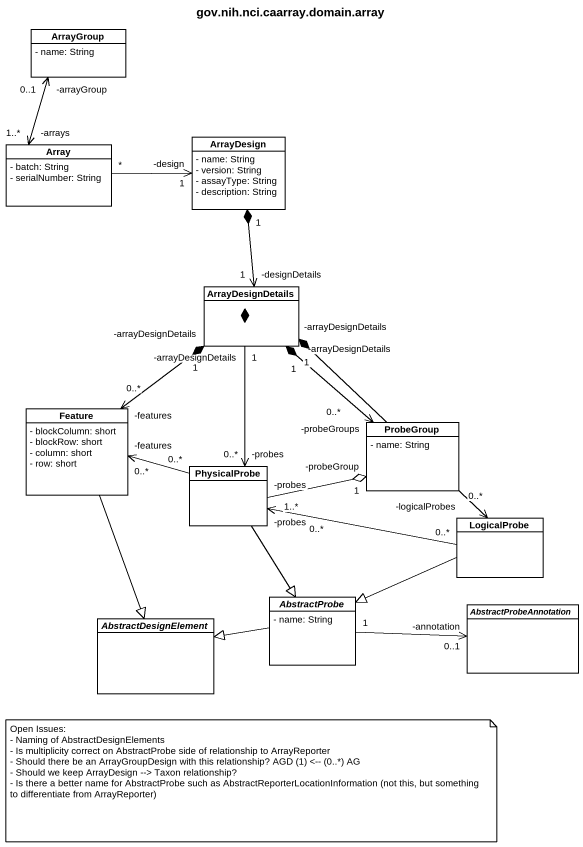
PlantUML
@startuml
title gov.nih.nci.caarray.domain.array
hide circle
hide empty members
skinparam classAttributeIconSize 0
class ArrayGroup {
  - name: String
}
class Array {
  - batch: String
  - serialNumber: String
}
class ArrayDesign {
  - name: String
  - version: String
  - assayType: String
  - description: String
}
class ArrayDesignDetails
class Feature {
  - blockColumn: short
  - blockRow: short
  - column: short
  - row: short
}
class ProbeGroup {
  - name: String
}
class PhysicalProbe
class LogicalProbe
abstract class AbstractDesignElement
abstract class AbstractProbe {
  - name: String
}
abstract class AbstractProbeAnnotation
ArrayGroup "-arrayGroup\n0..1" <--> "-arrays\n1..*" Array
Array "*" -right-> "-design\n1" ArrayDesign
ArrayDesign "1" *--> "-designDetails\n1" ArrayDesignDetails
ArrayDesignDetails "-arrayDesignDetails\n1" *--> "-features\n0..*" Feature
ArrayDesignDetails "-arrayDesignDetails\n1" *--> "-probeGroups\n0..*" ProbeGroup
ArrayDesignDetails "-arrayDesignDetails\n1" *--> "-probes\n0..*" PhysicalProbe
ArrayDesignDetails "-arrayDesignDetails\n1" *--> "-logicalProbes\n0..*" LogicalProbe
Feature "-features\n0..*" <-right- "0..*" PhysicalProbe
Feature --|> AbstractDesignElement
PhysicalProbe "-probes\n1..*" -right-o "-probeGroup\n1" ProbeGroup
PhysicalProbe "-probes\n0..*" <-right- "0..*" LogicalProbe
PhysicalProbe --|> AbstractProbe
LogicalProbe -left-|> AbstractProbe
AbstractProbe -left-|> AbstractDesignElement
AbstractProbe "1" -right-> "-annotation\n0..1" AbstractProbeAnnotation
note as N1
  Open Issues:
  - Naming of AbstractDesignElements
  - Is multiplicity correct on AbstractProbe side of relationship to ArrayReporter
  - Should there be an ArrayGroupDesign with this relationship? AGD (1) <-- (0..*) AG
  - Should we keep ArrayDesign --> Taxon relationship?
  - Is there a better name for AbstractProbe such as AbstractReporterLocationInformation (not this, but something to differentiate from ArrayReporter)
end note
@enduml
